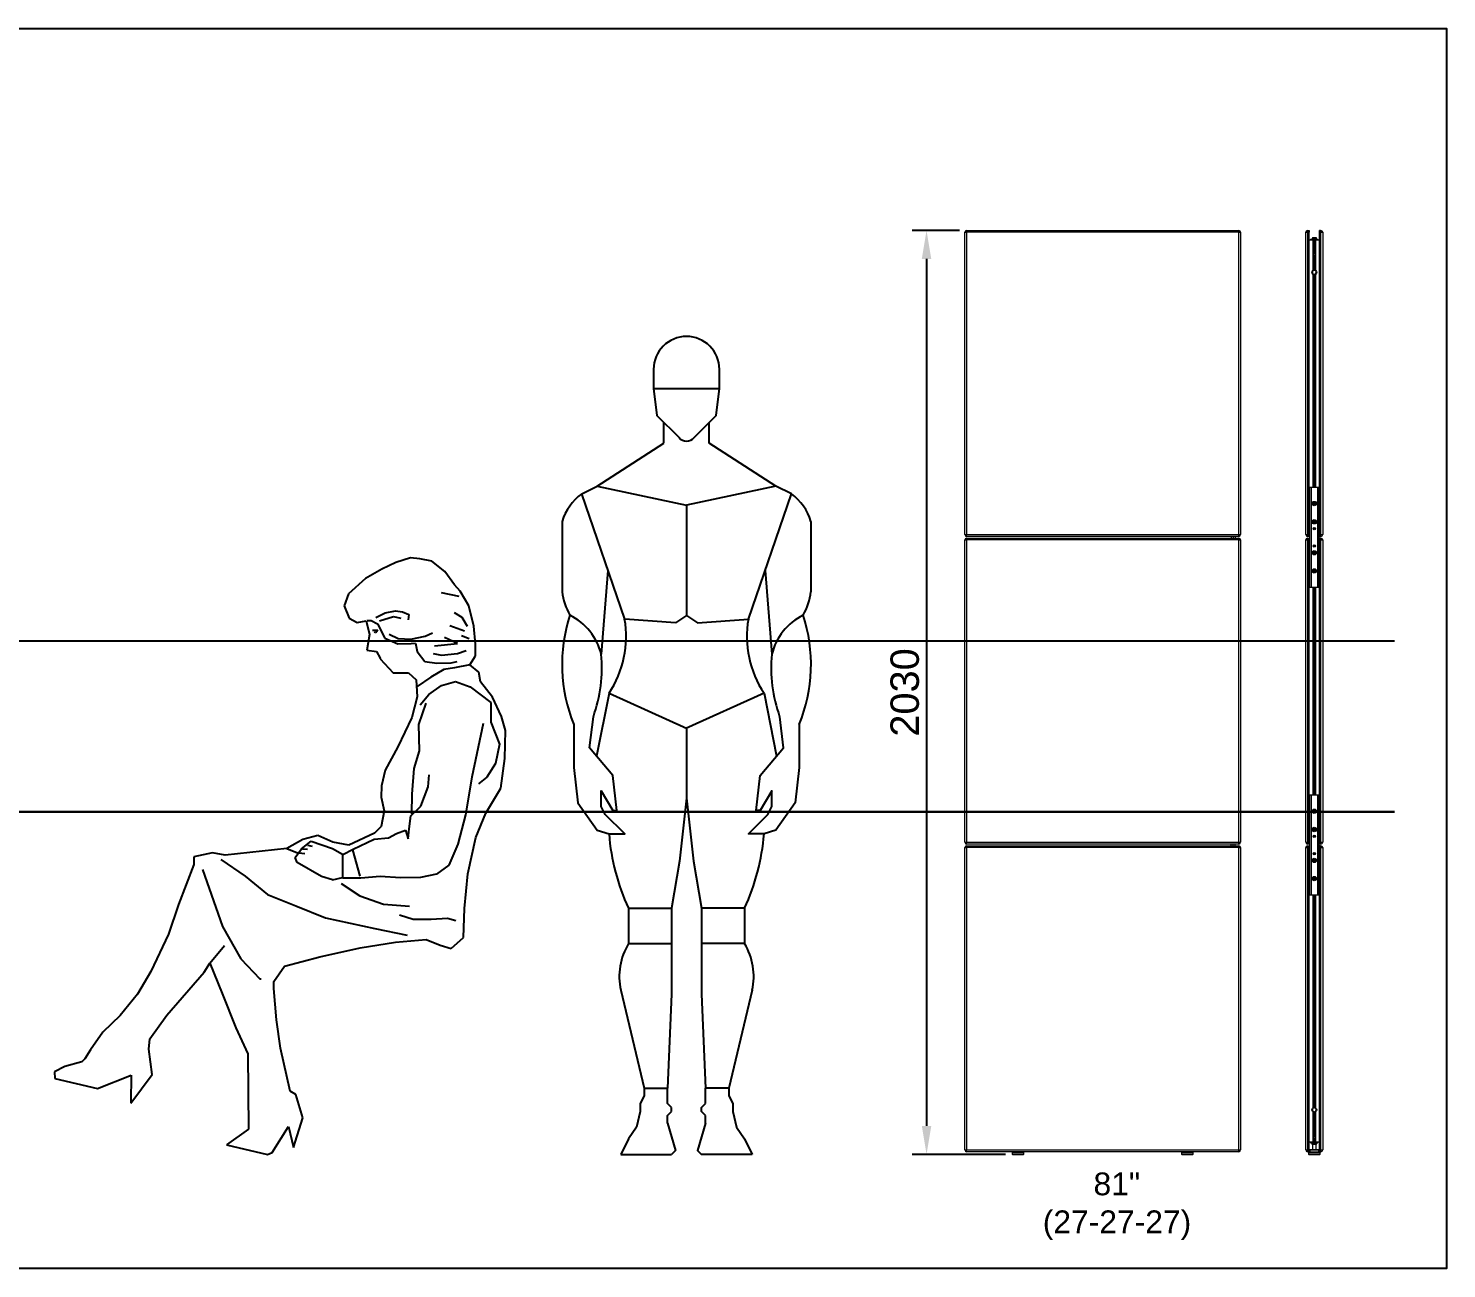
# Model space of a CAD drawing. Header units: inches. Extents: x 9936 to 27102, y -2774 to 11910.
# Drawn here: x 23986 to 27102, y 1620 to 4345 of the extents above; entities that cross this region are included whole.
import ezdxf

# ---------------------------------------------------------------- set-up
doc = ezdxf.new("R2010")
doc.units = ezdxf.units.IN
doc.header["$MEASUREMENT"] = 0
doc.linetypes.add('ACAD_ISO03W100', pattern=[30, 12, -18])
for name, color, linetype in [('COTA', 7, 'Continuous'), ('CUBIERTA', 152, 'Continuous'), ('planta', 8, 'Continuous'), ('RECTO', 20, 'Continuous')]:
    doc.layers.add(name, color=color, linetype=linetype)
doc.styles.get("Standard").update_dxf_attribs({"font": 'arial.ttf'})
doc.dimstyles.new('ISO-25', dxfattribs={"dimtxt": 2.5, "dimasz": 2.5, "dimexe": 1.25, "dimexo": 0.625, "dimtad": 1, "dimtxsty": 'Standard', "dimcen": 2.5, "dimadec": 0, "dimazin": 0, "dimtfac": 1, "dimtmove": 0, "dimatfit": 3, "dimfxl": 1, "dimarcsym": 0})

# ---------------------------------------------------------------- blocks, each defined once
blk = doc.blocks.new('*D13')
at = {"layer": 'COTA', "color": 0, "lineweight": -2, "transparency": 16777216}
for p, q in [((26031.9, 3900.9), (25928.1, 3900.9)), ((25959.4, 3838.4), (25959.4, 1933.4)), ((26132.9, 1870.9), (25928.1, 1870.9))]:
    blk.add_line(p, q, dxfattribs=at)
at = {"layer": 'COTA', "color": 0, "transparency": 16777216}
for points in [[(25949, 3838.4), (25969.8, 3838.4), (25959.4, 3900.9)], [(25949, 1933.4), (25969.8, 1933.4), (25959.4, 1870.9)]]:
    blk.add_solid(points, dxfattribs=at)
at = {"layer": 'Defpoints', "color": 0, "transparency": 16777216}
for p in [(26047.5, 3900.9), (25959.4, 1870.9), (26148.5, 1870.9)]:
    blk.add_point(p, dxfattribs=at)
at = {"layer": 'COTA', "color": 0, "transparency": 16777216, "insert": (25911.8, 2885.9), "char_height": 62.5, "attachment_point": 5, "rotation": 90}
blk.add_mtext('2030', dxfattribs=at)
blk = doc.blocks.new('A$C4D5502E0')
for p, q in [((758.9, 1699.9), (906.3, 1699.9)), ((782, 1578.5), (782, 1624.7)), ((883.1, 1578.5), (883.1, 1624.7)), ((634.6, 1483.1), (782, 1578.5)), ((1030.6, 1483.1), (883.1, 1578.5)), ((599.9, 1465.7), (634.6, 1483.1)), ((634.6, 1483.1), (832.6, 1441.2)), ((1030.6, 1483.1), (832.6, 1441.2)), ((1065.3, 1465.7), (1030.6, 1483.1)), ((695.3, 1188.2), (599.9, 1465.7)), ((969.9, 1188.2), (1065.3, 1465.7)), ((832.6, 1441.2), (832.6, 1196.1)), ((832.6, 1441.2), (832.6, 1196.1)), ((556.5, 1405), (556.5, 1248.9)), ((1108.6, 1405), (1108.6, 1248.9)), ((658.2, 1296.1), (643.2, 1110.1)), ((1007, 1296.1), (1021.9, 1110.1)), ((832.6, 1196.1), (808, 1179.5)), ((832.6, 1196.1), (857.1, 1179.5)), ((808, 1179.5), (695.3, 1188.2)), ((857.1, 1179.5), (969.9, 1188.2)), ((660.6, 1023.4), (632.7, 883.9)), ((660.6, 1023.4), (834, 945.4)), ((1004.6, 1023.4), (831.1, 945.4)), ((1004.6, 1023.4), (1032.5, 883.9)), ((832.6, 946), (832.6, 790.7)), ((832.6, 946), (832.6, 790.7)), ((832.6, 790.7), (816.7, 650.5)), ((832.6, 790.7), (848.4, 650.5)), ((816.7, 650.5), (799.4, 546.4)), ((848.4, 650.5), (865.8, 546.4)), ((703.9, 546.4), (703.9, 468.3)), ((703.9, 546.4), (799.4, 546.4)), ((799.4, 546.4), (799.4, 441.1)), ((961.2, 546.4), (865.8, 546.4)), ((865.8, 546.4), (865.8, 441.1)), ((961.2, 546.4), (961.2, 468.3)), ((703.9, 468.3), (799.4, 468.3)), ((961.2, 468.3), (865.8, 468.3)), ((686.6, 364.3), (738.6, 147.4)), ((978.5, 364.3), (926.5, 147.4)), ((738.6, 147.4), (790.7, 147.4)), ((790.7, 112.7), (790.7, 147.4)), ((874.5, 112.7), (874.5, 147.4)), ((926.5, 147.4), (874.5, 147.4)), ((799.4, 104.1), (790.7, 112.7)), ((790.7, 86.7), (799.4, 95.4)), ((799.4, 95.4), (799.4, 104.1)), ((865.8, 104.1), (874.5, 112.7)), ((865.8, 95.4), (865.8, 104.1)), ((874.5, 86.7), (865.8, 95.4)), ((790.7, 69.4), (790.7, 86.7)), ((874.5, 69.4), (874.5, 86.7)), ((703.9, 34.7), (686.6, 0)), ((961.2, 34.7), (978.5, 0)), ((686.6, 0), (799.4, 0)), ((978.5, 0), (865.8, 0))]:
    blk.add_line(p, q)
at = {"color": 7}
blk.add_line((832.6, 946), (832.6, 790.7), dxfattribs=at)
blk.add_lwpolyline([(849.2, 1590.8), (898.3, 1639.9), (905.5, 1699.9), (905.5, 1742.3, 1), (759.6, 1742.3), (759.6, 1699.9), (766.8, 1639.9), (816, 1590.8, 0.470233)], format="xyb", close=True)
for points in [[(582.5, 954), (582.5, 858.6), (591.2, 780.6), (634.6, 719.9), (660.6, 711.2), (695.3, 711.2), (651.9, 754.6), (643.2, 771.9), (643.2, 806.6), (669.3, 763.2), (677.9, 763.2), (669.3, 841.3), (617.2, 902), (625.9, 971.4)], [(1082.6, 954), (1082.6, 858.6), (1073.9, 780.6), (1030.6, 719.9), (1004.6, 711.2), (969.9, 711.2), (1013.2, 754.6), (1021.9, 771.9), (1021.9, 806.6), (995.9, 763.2), (987.2, 763.2), (995.9, 841.3), (1047.9, 902), (1039.3, 971.4)], [(799.4, 468.3), (799.4, 355.6), (790.7, 147.4)], [(865.8, 468.3), (865.8, 355.6), (874.5, 147.4)], [(738.6, 147.4), (738.6, 130.1), (730, 112.7), (730, 95.4), (721.3, 60.7), (703.9, 34.7)], [(926.5, 147.4), (926.5, 130.1), (935.2, 112.7), (935.2, 95.4), (943.8, 60.7), (961.2, 34.7)], [(790.7, 69.4), (808, 8.7), (799.4, 0)], [(874.5, 69.4), (857.1, 8.7), (865.8, 0)]]:
    blk.add_lwpolyline(points)
for centre, radius, start, end in [((669.3, 1370.3), 118, 126.0274, 162.8973), ((995.9, 1370.3), 118, 17.1027, 53.9726), ((682.3, 1261.9), 126.4, 185.9061, 210.9638), ((982.9, 1261.9), 126.4, 329.0362, 354.0939), ((907.8, 1087.2), 351.5, 161.8205, 202.2703), ((514.6, 1078.3), 132.5, 13.8847, 63.4349), ((1150.6, 1078.3), 132.5, 116.5651, 166.1153), ((757.4, 1087.2), 351.5, 337.7297, 18.1795), ((471.9, 1149.2), 226.7, 326.3099, 9.9128), ((1193.2, 1149.2), 226.7, 170.0872, 213.6901), ((322.3, 1079.8), 322.3, 340.3462, 5.4038), ((1342.8, 1079.8), 322.3, 174.5962, 199.6538), ((1135.4, 748), 476.3, 184.4387, 205.0484), ((529.7, 748), 476.3, 334.9516, 355.5613), ((825.4, 394.6), 142, 148.7363, 192.3391), ((839.8, 394.6), 142, 347.6609, 31.2637)]:
    blk.add_arc(centre, radius, start, end)
blk = doc.blocks.new('02FFMA09')
at = {"color": 0, "linetype": 'ByBlock'}
for p, q in [((-4.36, 28.51), (-5.46, 28.01)), ((-3.23, 28.87), (-4.36, 28.51)), ((-2.53, 28.8), (-3.23, 28.87)), ((-1.59, 28.62), (-2.53, 28.8)), ((-0.6, 27.82), (-1.59, 28.62)), ((-5.46, 28.01), (-6.71, 27.3)), ((0.14, 26.8), (-0.6, 27.82)), ((-6.71, 27.3), (-8.01, 26.1)), ((0.58, 26.31), (0.14, 26.8)), ((1.26, 25.18), (0.58, 26.31)), ((-8.01, 26.1), (-8.35, 25.17)), ((-8.35, 25.17), (-7.96, 24.24)), ((0.51, 25.89), (-0.85, 26.18)), ((1.65, 23.61), (1.26, 25.18)), ((-7.96, 24.24), (-7.35, 23.89)), ((-5.92, 24.29), (-5.19, 24.63)), ((-5.62, 24.03), (-4.54, 24.37)), ((-5.19, 24.63), (-4.41, 24.8)), ((-4.54, 24.37), (-3.99, 24.24)), ((-4.41, 24.8), (-3.86, 24.72)), ((-3.86, 24.72), (-3.38, 24.5)), ((-3.38, 24.5), (-3.43, 24.11)), ((0.74, 24.29), (0.15, 24.65)), ((1.16, 23.58), (0.74, 24.29)), ((-7.35, 23.89), (-6.66, 24.02)), ((-6.66, 24.02), (-6.4, 22.96)), ((-6.62, 24.04), (-6.27, 24.05)), ((-6.27, 24.05), (-5.78, 23.79)), ((-6.17, 23.3), (-5.75, 23.3)), ((-5.92, 23.09), (-6.01, 23.17)), ((-5.75, 23.3), (-5.92, 23.09)), ((-5.78, 23.79), (-5.21, 22.69)), ((-4.89, 23), (-4.2, 22.66)), ((-2.1, 22.83), (-1.54, 23.09)), ((0.92, 23.23), (-0.2, 23.64)), ((1.77, 22.22), (1.65, 23.61)), ((-6.4, 22.96), (-6.62, 21.77)), ((-5.21, 22.69), (-4.22, 22.26)), ((-4.22, 22.26), (-3.2, 22.27)), ((-4.2, 22.66), (-3.21, 22.61)), ((-3.21, 22.61), (-2.1, 22.83)), ((-3.2, 22.27), (-2.85, 22.3)), ((-2.85, 22.3), (-2.73, 21.66)), ((-1.38, 22.1), (0.39, 22.28)), ((0.39, 22.28), (-0.62, 22.75)), ((1.28, 22.64), (0.68, 22.87)), ((1.78, 21.32), (1.77, 22.22)), ((-6.62, 21.77), (-5.86, 21.66)), ((-5.86, 21.66), (-5.58, 21.14)), ((-5.58, 21.14), (-5.58, 21.09)), ((-5.58, 21.09), (-4.58, 20.01)), ((-2.73, 21.66), (-2.14, 20.88)), ((-2.14, 20.88), (-1.21, 20.77)), ((-1.5, 21.51), (-0.85, 21.39)), ((-1.21, 20.77), (-0.11, 20.78)), ((-0.85, 21.39), (0.39, 21.51)), ((-0.11, 20.78), (0.36, 20.9)), ((0.39, 21.51), (1.04, 21.75)), ((1.32, 20.64), (1.78, 21.32)), ((-4.58, 20.01), (-3.39, 20.02)), ((-3.39, 20.02), (-2.8, 19.48)), ((-0.67, 20.27), (-1.68, 19.68)), ((0.15, 20.39), (-0.67, 20.27)), ((1.32, 20.64), (0.15, 20.39)), ((2.02, 20.07), (1.32, 20.64)), ((2.15, 19.31), (2.02, 20.07)), ((-2.8, 19.48), (-2.73, 18.17)), ((-1.68, 19.68), (-2.74, 18.97)), ((-1.83, 18.35), (-0.85, 19.05)), ((-0.85, 19.05), (0.22, 19.35)), ((0.22, 19.35), (1.36, 18.93)), ((1.36, 18.93), (2.94, 17.72)), ((3.09, 18.15), (2.15, 19.31)), ((-2.73, 18.17), (-3.13, 16.56)), ((-2.6, 16.04), (-2.03, 17.68)), ((-2.5, 17.56), (-1.83, 18.35)), ((2.94, 17.72), (2.96, 16.2)), ((3.77, 16.65), (3.09, 18.15)), ((-3.13, 16.56), (-4.22, 14.31)), ((4.07, 15.57), (3.77, 16.65)), ((-2.56, 14.01), (-2.6, 16.04)), ((2.37, 16.11), (1.48, 11.97)), ((2.96, 16.2), (3.61, 14.52)), ((4.03, 13.42), (4.07, 15.57)), ((-4.22, 14.31), (-5.19, 12.5)), ((3.61, 14.52), (3.3, 13.03)), ((-2.95, 12.64), (-2.56, 14.01)), ((3.72, 11.12), (4.03, 13.42)), ((-5.19, 12.5), (-5.47, 11.31)), ((-3.11, 10.65), (-2.95, 12.64)), ((-1.87, 11.22), (-1.79, 12.15)), ((3.3, 13.03), (2.64, 11.98)), ((-5.47, 11.31), (-5.5, 10.43)), ((-2.44, 9.73), (-1.87, 11.22)), ((1.48, 11.97), (1, 9.06)), ((2.64, 11.98), (2, 11.45)), ((2.57, 9.19), (3.72, 11.12)), ((-5.5, 10.43), (-5.26, 9.39)), ((-3.13, 9.14), (-3.11, 10.65)), ((-5.26, 9.39), (-5.51, 8.16)), ((-3.35, 8), (-3.22, 9)), ((-3.22, 9), (-2.44, 9.73)), ((1, 9.06), (0.41, 6.81)), ((1.8, 7.32), (2.57, 9.19)), ((-6.03, 7.66), (-8, 6.72)), ((-5.51, 8.16), (-6.03, 7.66)), ((-4.31, 7.62), (-3.64, 7.89)), ((-3.64, 7.89), (-3.41, 7.22)), ((-3.41, 7.22), (-3.35, 8)), ((-11.53, 7.18), (-12.77, 6.48)), ((-11.64, 6.46), (-10.91, 7.04)), ((-10.39, 7.48), (-11.53, 7.18)), ((-11.19, 6.73), (-10.82, 6.65)), ((-10.91, 7.04), (-9.25, 6.47)), ((-9.22, 6.97), (-10.39, 7.48)), ((-8, 6.72), (-9.22, 6.97)), ((-7.65, 6.43), (-6.05, 7.2)), ((-6.05, 7.2), (-4.95, 7.29)), ((-4.95, 7.29), (-4.31, 7.62)), ((0.41, 6.81), (-0.28, 5.18)), ((1.19, 4.52), (1.8, 7.32)), ((-18.5, 6.14), (-19.95, 5.84)), ((-19.95, 5.84), (-19.95, 5.25)), ((-17.54, 5.97), (-18.5, 6.14)), ((-17.86, 5.62), (-15.98, 4.33)), ((-12.77, 6.48), (-17.54, 5.97)), ((-12.77, 6.48), (-11.96, 6.15)), ((-12.13, 5.78), (-11.64, 6.46)), ((-11.98, 5.4), (-12.13, 5.78)), ((-11.85, 6.15), (-11.38, 6.09)), ((-11.56, 6.44), (-11.19, 6.41)), ((-9.25, 6.47), (-8.48, 6.03)), ((-8.46, 6.01), (-7.65, 6.43)), ((-8.45, 5.35), (-8.46, 6.01)), ((-7.72, 6.36), (-7.14, 4.35)), ((-19.95, 5.25), (-21.12, 2.16)), ((-19.28, 4.85), (-17.73, 0.47)), ((-10.11, 4.31), (-11.98, 5.4)), ((-8.45, 4.18), (-8.45, 5.35)), ((-1.23, 4.5), (-2.48, 4.23)), ((-0.28, 5.18), (-1.23, 4.5)), ((0.92, 1.84), (1.19, 4.52)), ((-15.98, 4.33), (-14.26, 2.94)), ((-9.26, 4.06), (-10.11, 4.31)), ((-9.26, 4.06), (-8.48, 4.25)), ((-8.59, 3.77), (-7.15, 2.82)), ((-7.08, 4.19), (-8.45, 4.18)), ((-5.59, 4.32), (-7.08, 4.19)), ((-4.02, 4.22), (-5.59, 4.32)), ((-2.48, 4.23), (-4.02, 4.22)), ((-14.26, 2.94), (-12.07, 2.06)), ((-7.15, 2.82), (-5.32, 2.17)), ((-21.12, 2.16), (-21.89, -0.14)), ((-12.07, 2.06), (-9.79, 1.14)), ((-9.79, 1.14), (-6, 0.3)), ((-5.32, 2.17), (-3.31, 2.04)), ((-4.09, 1.36), (-3.04, 1.02)), ((-1.64, 1.03), (-0.39, 1.1)), ((-0.39, 1.1), (0.25, 0.93)), ((0.85, -0.4), (0.92, 1.84)), ((-17.73, 0.47), (-16.31, -2.02)), ((-6, 0.3), (-3.49, -0.2)), ((-3.04, 1.02), (-1.64, 1.03)), ((-21.89, -0.14), (-23.26, -3.01)), ((-18.7, -2.36), (-17.58, -1.01)), ((-7.12, -1.19), (-4.39, -0.76)), ((-4.39, -0.76), (-2.03, -0.54)), ((-2.03, -0.54), (-0.95, -0.97)), ((-0.95, -0.97), (-0.11, -1.23)), ((-0.11, -1.23), (0.85, -0.4)), ((-16.31, -2.02), (-14.85, -3.58)), ((-12.96, -2.61), (-10.23, -1.89)), ((-10.23, -1.89), (-7.12, -1.19)), ((-23.26, -3.01), (-24.3, -4.76)), ((-22.04, -6.37), (-19.16, -3.06)), ((-19.16, -3.06), (-18.7, -2.36)), ((-18.7, -2.36), (-17.75, -4.71)), ((-13.77, -3.78), (-12.96, -2.61)), ((-14.85, -3.58), (-14.76, -3.58)), ((-13.79, -4.33), (-13.77, -3.78)), ((-13.57, -6.74), (-13.79, -4.33)), ((-24.3, -4.76), (-25.62, -6.4)), ((-17.75, -4.71), (-16.71, -7.35)), ((-25.62, -6.4), (-26.95, -7.69)), ((-23.34, -8.19), (-22.04, -6.37)), ((-16.71, -7.35), (-15.79, -9.35)), ((-13.26, -8.92), (-13.57, -6.74)), ((-26.95, -7.69), (-27.9, -9.04)), ((-23.42, -9), (-23.34, -8.19)), ((-28.36, -9.74), (-28.59, -9.98)), ((-27.9, -9.04), (-28.36, -9.74)), ((-23.17, -10.95), (-23.42, -9)), ((-15.79, -9.35), (-15.74, -15.17)), ((-12.51, -12.24), (-13.26, -8.92)), ((-29.9, -10.34), (-30.68, -10.75)), ((-30.68, -10.75), (-30.65, -11.27)), ((-28.59, -9.98), (-29.9, -10.34)), ((-30.65, -11.27), (-27.38, -12.03)), ((-27.38, -12.03), (-24.77, -10.99)), ((-24.81, -13.15), (-23.17, -10.95)), ((-24.77, -10.99), (-24.81, -13.12)), ((-24.81, -13.12), (-24.81, -13.15)), ((-12.07, -12.49), (-12.51, -12.24)), ((-11.53, -14.3), (-12.07, -12.49)), ((-15.74, -15.17), (-17.42, -16.38)), ((-13.9, -16.96), (-12.66, -14.97)), ((-12.66, -14.97), (-12.27, -16.57)), ((-12.27, -16.57), (-11.53, -14.3)), ((-17.42, -16.38), (-14.27, -17.11)), ((-14.27, -17.11), (-13.9, -16.96))]:
    blk.add_line(p, q, dxfattribs=at)

msp = doc.modelspace()

# ---------------------------------------------------------------- linework, layer by layer
msp.add_lwpolyline([(9936, 4344.958), (27102.135, 4344.958), (27102.135, 1620), (9936, 1620)], close=True)
at = {"layer": 'CUBIERTA', "linetype": 'ACAD_ISO03W100', "const_width": 5}
for points in [[(26987.703, 2998.915), (10284.178, 2998.915)], [(26987.703, 2623.915), (10284.178, 2623.915)]]:
    msp.add_lwpolyline(points, dxfattribs=at)
at = {"layer": 'RECTO', "linetype": 'Continuous', "lineweight": 0}
for p, q in [((26043.485, 3896.915), (26047.485, 3896.915)), ((26043.485, 3232.915), (26043.485, 3896.915)), ((26047.485, 3896.915), (26047.485, 3900.915)), ((26047.485, 3900.915), (26645.485, 3900.915)), ((26645.485, 3896.915), (26047.485, 3896.915)), ((26047.485, 3896.915), (26047.485, 3232.915)), ((26645.485, 3896.915), (26645.485, 3900.915)), ((26645.485, 3232.915), (26645.485, 3896.915)), ((26645.485, 3896.915), (26649.485, 3896.915)), ((26649.485, 3896.915), (26649.485, 3232.915)), ((26792.682, 3232.915), (26792.682, 3896.915)), ((26792.682, 3896.915), (26796.682, 3896.915)), ((26796.682, 3900.915), (26796.682, 3896.915)), ((26796.682, 3900.915), (26798.682, 3900.915)), ((26796.682, 3896.915), (26796.682, 3232.915)), ((26798.682, 3896.915), (26796.682, 3896.915)), ((26798.682, 3900.915), (26799.782, 3900.915)), ((26798.682, 3900.915), (26798.682, 3899.743)), ((26798.682, 3900.915), (26798.682, 3896.915)), ((26799.782, 3899.743), (26798.682, 3899.743)), ((26798.682, 3899.743), (26798.682, 3896.915)), ((26798.682, 3896.915), (26799.782, 3896.915)), ((26798.682, 3232.915), (26798.682, 3896.915)), ((26799.782, 3900.915), (26799.782, 3899.743)), ((26799.782, 3899.743), (26799.782, 3896.915)), ((26799.782, 3232.915), (26799.782, 3896.915)), ((26822.982, 3899.743), (26822.982, 3900.915)), ((26824.082, 3900.915), (26822.982, 3900.915)), ((26824.082, 3899.743), (26822.982, 3899.743)), ((26822.982, 3896.915), (26822.982, 3899.743)), ((26824.082, 3896.915), (26822.982, 3896.915)), ((26822.982, 3232.915), (26822.982, 3896.915)), ((26824.082, 3900.915), (26824.082, 3899.743)), ((26824.082, 3896.915), (26824.082, 3900.915)), ((26824.082, 3900.915), (26826.082, 3900.915)), ((26824.082, 3899.743), (26824.082, 3896.915)), ((26824.082, 3232.915), (26824.082, 3896.915)), ((26826.082, 3896.915), (26824.082, 3896.915)), ((26826.082, 3896.915), (26826.082, 3900.915)), ((26826.082, 3232.915), (26826.082, 3896.915)), ((26826.082, 3896.915), (26830.082, 3896.915)), ((26830.082, 3896.915), (26830.082, 3232.915)), ((26799.782, 3880.115), (26808.289, 3880.115)), ((26803.382, 3881.115), (26803.382, 3880.115)), ((26808.31, 3881.115), (26803.382, 3881.115)), ((26803.882, 3881.615), (26806.132, 3881.615)), ((26806.132, 3882.215), (26806.132, 3881.215)), ((26813.386, 3882.215), (26806.132, 3882.215)), ((26808.289, 3881.215), (26806.132, 3881.215)), ((26807.15, 3885.215), (26807.15, 3882.215)), ((26807.15, 3885.215), (26810.78, 3885.215)), ((26808.289, 3881.215), (26809.579, 3881.215)), ((26808.289, 3881.215), (26808.289, 3813.157)), ((26809.579, 3871.029), (26809.579, 3881.215)), ((26813.184, 3881.215), (26809.579, 3881.215)), ((26809.579, 3851.029), (26809.579, 3866.801)), ((26810.533, 3880.115), (26812.23, 3880.115)), ((26810.533, 3871.56), (26810.533, 3880.115)), ((26810.533, 3851.56), (26810.533, 3866.269)), ((26810.78, 3885.215), (26810.78, 3882.215)), ((26810.78, 3885.215), (26815.011, 3885.215)), ((26812.23, 3871.56), (26812.23, 3880.115)), ((26812.23, 3851.56), (26812.23, 3866.269)), ((26813.184, 3881.215), (26814.474, 3881.215)), ((26813.184, 3881.215), (26813.184, 3871.029)), ((26813.184, 3866.801), (26813.184, 3851.029)), ((26816.632, 3882.215), (26813.386, 3882.215)), ((26818.079, 3881.115), (26814.453, 3881.115)), ((26814.474, 3813.157), (26814.474, 3881.215)), ((26816.632, 3881.215), (26814.474, 3881.215)), ((26814.474, 3880.115), (26822.982, 3880.115)), ((26815.011, 3885.215), (26815.011, 3882.215)), ((26815.011, 3885.215), (26815.613, 3885.215)), ((26815.613, 3885.215), (26815.613, 3882.215)), ((26816.632, 3881.215), (26816.632, 3882.215)), ((26816.632, 3881.615), (26817.66, 3881.615)), ((26817.66, 3881.615), (26818.882, 3881.615)), ((26819.382, 3881.115), (26818.079, 3881.115)), ((26819.382, 3880.115), (26819.382, 3881.115)), ((26809.579, 3831.029), (26809.579, 3846.801)), ((26810.533, 3831.56), (26810.533, 3846.269)), ((26812.23, 3831.56), (26812.23, 3846.269)), ((26813.184, 3846.801), (26813.184, 3831.029)), ((26807.752, 3811.705), (26807.15, 3807.167)), ((26807.15, 3807.167), (26810.78, 3804.376)), ((26811.983, 3813.454), (26807.752, 3811.705)), ((26808.289, 3804.672), (26808.289, 3800.915)), ((26809.579, 3813.846), (26809.579, 3826.801)), ((26809.579, 3800.915), (26809.579, 3803.984)), ((26810.533, 3814.096), (26810.533, 3826.269)), ((26810.533, 3336.915), (26810.533, 3803.734)), ((26810.78, 3804.376), (26815.011, 3806.124)), ((26815.613, 3810.663), (26811.983, 3813.454)), ((26812.23, 3814.096), (26812.23, 3826.269)), ((26812.23, 3336.915), (26812.23, 3803.734)), ((26813.184, 3826.801), (26813.184, 3813.846)), ((26813.184, 3803.984), (26813.184, 3800.915)), ((26814.474, 3800.915), (26814.474, 3804.672)), ((26815.011, 3806.124), (26815.613, 3810.663)), ((26808.232, 3800.915), (26808.232, 3336.915)), ((26809.042, 3800.915), (26808.232, 3800.915)), ((26810.132, 3800.915), (26809.042, 3800.915)), ((26809.042, 3336.915), (26809.042, 3800.915)), ((26810.132, 3336.915), (26810.132, 3800.915)), ((26812.632, 3800.915), (26812.632, 3336.915)), ((26813.721, 3800.915), (26812.632, 3800.915)), ((26814.532, 3800.915), (26813.721, 3800.915)), ((26813.721, 3336.915), (26813.721, 3800.915)), ((26814.532, 3336.915), (26814.532, 3800.915)), ((26800.882, 3336.915), (26800.882, 3116.915)), ((26800.882, 3336.915), (26804.428, 3336.915)), ((26804.428, 3336.915), (26804.428, 3116.915)), ((26804.428, 3336.915), (26818.335, 3336.915)), ((26818.335, 3336.915), (26818.335, 3116.915)), ((26818.335, 3336.915), (26821.881, 3336.915)), ((26821.881, 3116.915), (26821.881, 3336.915)), ((26810.782, 3301.515), (26809.382, 3301.515)), ((26809.382, 3301.515), (26809.382, 3300.315)), ((26810.782, 3300.315), (26809.382, 3300.315)), ((26811.982, 3302.915), (26810.782, 3302.915)), ((26810.782, 3302.915), (26810.782, 3301.515)), ((26810.782, 3300.315), (26810.782, 3298.915)), ((26811.982, 3298.915), (26810.782, 3298.915)), ((26811.982, 3302.915), (26811.982, 3301.515)), ((26813.382, 3301.515), (26811.982, 3301.515)), ((26813.382, 3300.315), (26811.982, 3300.315)), ((26811.982, 3300.315), (26811.982, 3298.915)), ((26813.382, 3301.515), (26813.382, 3300.315)), ((26800.882, 3249.715), (26799.782, 3249.715)), ((26809.403, 3244.615), (26809.185, 3244.615)), ((26810.782, 3261.515), (26809.382, 3261.515)), ((26809.382, 3261.515), (26809.382, 3260.315)), ((26810.782, 3260.315), (26809.382, 3260.315)), ((26809.403, 3244.615), (26809.403, 3247.528)), ((26813.578, 3244.615), (26809.403, 3244.615)), ((26809.498, 3247.615), (26813.253, 3247.615)), ((26811.982, 3262.915), (26810.782, 3262.915)), ((26810.782, 3262.915), (26810.782, 3261.515)), ((26810.782, 3260.315), (26810.782, 3258.915)), ((26811.982, 3258.915), (26810.782, 3258.915)), ((26811.982, 3262.915), (26811.982, 3261.515)), ((26813.382, 3261.515), (26811.982, 3261.515)), ((26811.982, 3260.315), (26811.982, 3258.915)), ((26813.382, 3260.315), (26811.982, 3260.315)), ((26813.382, 3261.515), (26813.382, 3260.315)), ((26822.982, 3249.715), (26821.881, 3249.715)), ((26043.485, 3232.915), (26047.485, 3232.915)), ((26043.485, 3220.915), (26047.485, 3220.915)), ((26043.485, 2556.915), (26043.485, 3220.915)), ((26047.485, 3232.915), (26645.485, 3232.915)), ((26047.485, 3228.915), (26047.485, 3232.915)), ((26645.485, 3228.915), (26047.485, 3228.915)), ((26047.485, 3220.915), (26047.485, 3224.915)), ((26047.485, 3224.915), (26645.485, 3224.915)), ((26645.485, 3220.915), (26047.485, 3220.915)), ((26047.485, 3220.915), (26047.485, 2556.915)), ((26628.685, 3228.915), (26628.685, 3224.915)), ((26633.318, 3228.915), (26633.318, 3224.915)), ((26637.481, 3228.915), (26637.481, 3224.915)), ((26645.485, 3232.915), (26649.485, 3232.915)), ((26645.485, 3228.915), (26645.485, 3232.915)), ((26645.485, 3220.915), (26645.485, 3224.915)), ((26645.485, 3220.915), (26649.485, 3220.915)), ((26645.485, 2556.915), (26645.485, 3220.915)), ((26649.485, 3220.915), (26649.485, 2556.915)), ((26792.682, 3232.915), (26796.682, 3232.915)), ((26792.682, 3220.915), (26796.682, 3220.915)), ((26792.682, 2556.915), (26792.682, 3220.915)), ((26796.682, 3232.915), (26796.682, 3228.915)), ((26796.682, 3232.915), (26798.682, 3232.915)), ((26798.682, 3228.915), (26796.682, 3228.915)), ((26796.682, 3224.915), (26796.682, 3220.915)), ((26796.682, 3224.915), (26798.682, 3224.915)), ((26796.682, 3220.915), (26796.682, 2556.915)), ((26798.682, 3220.915), (26796.682, 3220.915)), ((26798.682, 3232.915), (26798.682, 3230.086)), ((26799.782, 3232.915), (26798.682, 3232.915)), ((26798.682, 3232.915), (26798.682, 3228.915)), ((26798.682, 3230.086), (26799.782, 3230.086)), ((26798.682, 3230.086), (26798.682, 3228.915)), ((26799.782, 3228.915), (26798.682, 3228.915)), ((26798.682, 3224.915), (26799.782, 3224.915)), ((26798.682, 3224.915), (26798.682, 3223.743)), ((26798.682, 3224.915), (26798.682, 3220.915)), ((26799.782, 3223.743), (26798.682, 3223.743)), ((26798.682, 3223.743), (26798.682, 3220.915)), ((26798.682, 3220.915), (26799.782, 3220.915)), ((26798.682, 2556.915), (26798.682, 3220.915)), ((26799.782, 3232.915), (26799.782, 3230.086)), ((26799.782, 3230.086), (26799.782, 3228.915)), ((26799.782, 3224.915), (26799.782, 3223.743)), ((26799.782, 3223.743), (26799.782, 3220.915)), ((26799.782, 2556.915), (26799.782, 3220.915)), ((26824.082, 3232.915), (26822.982, 3232.915)), ((26822.982, 3230.086), (26822.982, 3232.915)), ((26822.982, 3230.086), (26824.082, 3230.086)), ((26822.982, 3228.915), (26822.982, 3230.086)), ((26824.082, 3228.915), (26822.982, 3228.915)), ((26824.082, 3224.915), (26822.982, 3224.915)), ((26822.982, 3223.743), (26822.982, 3224.915)), ((26824.082, 3223.743), (26822.982, 3223.743)), ((26822.982, 3220.915), (26822.982, 3223.743)), ((26824.082, 3220.915), (26822.982, 3220.915)), ((26822.982, 2556.915), (26822.982, 3220.915)), ((26824.082, 3232.915), (26824.082, 3230.086)), ((26824.082, 3232.915), (26826.082, 3232.915)), ((26824.082, 3228.915), (26824.082, 3232.915)), ((26824.082, 3230.086), (26824.082, 3228.915)), ((26826.082, 3228.915), (26824.082, 3228.915)), ((26824.082, 3224.915), (26824.082, 3223.743)), ((26824.082, 3224.915), (26826.082, 3224.915)), ((26824.082, 3220.915), (26824.082, 3224.915)), ((26824.082, 3223.743), (26824.082, 3220.915)), ((26824.082, 2556.915), (26824.082, 3220.915)), ((26826.082, 3220.915), (26824.082, 3220.915)), ((26826.082, 3232.915), (26830.082, 3232.915)), ((26826.082, 3228.915), (26826.082, 3232.915)), ((26826.082, 3220.915), (26826.082, 3224.915)), ((26826.082, 3220.915), (26830.082, 3220.915)), ((26826.082, 2556.915), (26826.082, 3220.915)), ((26830.082, 3220.915), (26830.082, 2556.915)), ((26799.782, 3204.115), (26800.882, 3204.115)), ((26809.185, 3209.215), (26810.78, 3209.215)), ((26809.382, 3193.515), (26809.382, 3192.315)), ((26810.782, 3193.515), (26809.382, 3193.515)), ((26810.782, 3192.315), (26809.382, 3192.315)), ((26813.239, 3206.215), (26809.525, 3206.215)), ((26810.78, 3209.215), (26810.78, 3206.215)), ((26810.78, 3209.215), (26813.578, 3209.215)), ((26810.782, 3194.915), (26810.782, 3193.515)), ((26811.982, 3194.915), (26810.782, 3194.915)), ((26810.782, 3192.315), (26810.782, 3190.915)), ((26811.982, 3190.915), (26810.782, 3190.915)), ((26811.982, 3194.915), (26811.982, 3193.515)), ((26813.382, 3193.515), (26811.982, 3193.515)), ((26813.382, 3192.315), (26811.982, 3192.315)), ((26811.982, 3192.315), (26811.982, 3190.915)), ((26813.382, 3193.515), (26813.382, 3192.315)), ((26821.881, 3204.115), (26822.982, 3204.115)), ((26810.782, 3153.515), (26809.382, 3153.515)), ((26809.382, 3153.515), (26809.382, 3152.315)), ((26810.782, 3152.315), (26809.382, 3152.315)), ((26811.982, 3154.915), (26810.782, 3154.915)), ((26810.782, 3154.915), (26810.782, 3153.515)), ((26810.782, 3152.315), (26810.782, 3150.915)), ((26811.982, 3150.915), (26810.782, 3150.915)), ((26811.982, 3154.915), (26811.982, 3153.515)), ((26813.382, 3153.515), (26811.982, 3153.515)), ((26813.382, 3152.315), (26811.982, 3152.315)), ((26811.982, 3152.315), (26811.982, 3150.915)), ((26813.382, 3153.515), (26813.382, 3152.315)), ((26800.882, 3116.915), (26804.428, 3116.915)), ((26804.428, 3116.915), (26818.335, 3116.915)), ((26808.232, 3116.915), (26808.232, 2660.915)), ((26809.042, 2660.915), (26809.042, 3116.915)), ((26810.132, 2660.915), (26810.132, 3116.915)), ((26810.533, 2660.915), (26810.533, 3116.915)), ((26812.23, 2660.915), (26812.23, 3116.915)), ((26812.632, 3116.915), (26812.632, 2660.915)), ((26813.721, 2660.915), (26813.721, 3116.915)), ((26814.532, 2660.915), (26814.532, 3116.915)), ((26818.335, 3116.915), (26821.881, 3116.915)), ((26800.882, 2660.915), (26800.882, 2440.915)), ((26800.882, 2660.915), (26804.428, 2660.915)), ((26804.428, 2660.915), (26804.428, 2440.915)), ((26804.428, 2660.915), (26818.335, 2660.915)), ((26818.335, 2660.915), (26818.335, 2440.915)), ((26818.335, 2660.915), (26821.881, 2660.915)), ((26821.881, 2440.915), (26821.881, 2660.915)), ((26809.382, 2625.515), (26809.382, 2624.315)), ((26810.782, 2625.515), (26809.382, 2625.515)), ((26810.782, 2624.315), (26809.382, 2624.315)), ((26811.982, 2626.915), (26810.782, 2626.915)), ((26810.782, 2626.915), (26810.782, 2625.515)), ((26810.782, 2624.315), (26810.782, 2622.915)), ((26811.982, 2622.915), (26810.782, 2622.915)), ((26811.982, 2626.915), (26811.982, 2625.515)), ((26813.382, 2625.515), (26811.982, 2625.515)), ((26813.382, 2624.315), (26811.982, 2624.315)), ((26811.982, 2624.315), (26811.982, 2622.915)), ((26813.382, 2625.515), (26813.382, 2624.315)), ((26811.982, 2586.915), (26810.782, 2586.915)), ((26810.782, 2586.915), (26810.782, 2585.515)), ((26811.982, 2586.915), (26811.982, 2585.515)), ((26043.485, 2556.915), (26047.485, 2556.915)), ((26047.485, 2552.915), (26047.485, 2556.915)), ((26047.485, 2556.915), (26645.485, 2556.915)), ((26645.485, 2552.915), (26645.485, 2556.915)), ((26645.485, 2556.915), (26649.485, 2556.915)), ((26792.682, 2556.915), (26796.682, 2556.915)), ((26796.682, 2556.915), (26796.682, 2552.915)), ((26796.682, 2556.915), (26798.682, 2556.915)), ((26799.782, 2556.915), (26798.682, 2556.915)), ((26798.682, 2556.915), (26798.682, 2554.086)), ((26798.682, 2556.915), (26798.682, 2552.915)), ((26800.882, 2573.715), (26799.782, 2573.715)), ((26799.782, 2556.915), (26799.782, 2554.086)), ((26809.403, 2568.615), (26809.185, 2568.615)), ((26809.382, 2585.515), (26809.382, 2584.315)), ((26810.782, 2585.515), (26809.382, 2585.515)), ((26810.782, 2584.315), (26809.382, 2584.315)), ((26809.403, 2571.615), (26813.253, 2571.615)), ((26809.403, 2568.615), (26809.403, 2571.528)), ((26813.578, 2568.615), (26809.403, 2568.615)), ((26810.782, 2584.315), (26810.782, 2582.915)), ((26811.982, 2582.915), (26810.782, 2582.915)), ((26813.382, 2585.515), (26811.982, 2585.515)), ((26813.382, 2584.315), (26811.982, 2584.315)), ((26811.982, 2584.315), (26811.982, 2582.915)), ((26813.382, 2585.515), (26813.382, 2584.315)), ((26822.982, 2573.715), (26821.881, 2573.715)), ((26824.082, 2556.915), (26822.982, 2556.915)), ((26822.982, 2554.086), (26822.982, 2556.915)), ((26824.082, 2556.915), (26824.082, 2554.086)), ((26824.082, 2556.915), (26826.082, 2556.915)), ((26824.082, 2552.915), (26824.082, 2556.915)), ((26826.082, 2556.915), (26830.082, 2556.915)), ((26826.082, 2552.915), (26826.082, 2556.915)), ((26043.485, 1880.915), (26043.485, 2544.915)), ((26043.485, 2544.915), (26047.485, 2544.915)), ((26645.485, 2552.915), (26047.485, 2552.915)), ((26047.485, 2544.915), (26047.485, 2548.915)), ((26047.485, 2548.915), (26645.485, 2548.915)), ((26047.485, 2544.915), (26047.485, 1880.915)), ((26645.485, 2544.915), (26047.485, 2544.915)), ((26627.888, 2552.915), (26627.888, 2548.915)), ((26632.522, 2552.915), (26632.522, 2548.915)), ((26636.685, 2552.915), (26636.685, 2548.915)), ((26645.485, 2544.915), (26645.485, 2548.915)), ((26645.485, 1880.915), (26645.485, 2544.915)), ((26645.485, 2544.915), (26649.485, 2544.915)), ((26649.485, 2544.915), (26649.485, 1880.915)), ((26792.682, 1880.915), (26792.682, 2544.915)), ((26792.682, 2544.915), (26796.682, 2544.915)), ((26798.682, 2552.915), (26796.682, 2552.915)), ((26796.682, 2548.915), (26796.682, 2544.915)), ((26796.682, 2548.915), (26798.682, 2548.915)), ((26798.682, 2544.915), (26796.682, 2544.915)), ((26796.682, 2544.915), (26796.682, 1880.915)), ((26798.682, 2554.086), (26799.782, 2554.086)), ((26798.682, 2554.086), (26798.682, 2552.915)), ((26799.782, 2552.915), (26798.682, 2552.915)), ((26798.682, 2548.915), (26799.782, 2548.915)), ((26798.682, 2548.915), (26798.682, 2547.743)), ((26798.682, 2548.915), (26798.682, 2544.915)), ((26799.782, 2547.743), (26798.682, 2547.743)), ((26798.682, 2547.743), (26798.682, 2544.915)), ((26798.682, 2544.915), (26799.782, 2544.915)), ((26798.682, 1880.915), (26798.682, 2544.915)), ((26799.782, 2554.086), (26799.782, 2552.915)), ((26799.782, 2548.915), (26799.782, 2547.743)), ((26799.782, 2547.743), (26799.782, 2544.915)), ((26799.782, 1880.915), (26799.782, 2544.915)), ((26799.782, 2528.115), (26800.882, 2528.115)), ((26809.185, 2533.215), (26810.78, 2533.215)), ((26813.239, 2530.215), (26809.477, 2530.215)), ((26810.78, 2533.215), (26810.78, 2530.215)), ((26810.78, 2533.215), (26813.578, 2533.215)), ((26821.881, 2528.115), (26822.982, 2528.115)), ((26822.982, 2554.086), (26824.082, 2554.086)), ((26822.982, 2552.915), (26822.982, 2554.086)), ((26824.082, 2552.915), (26822.982, 2552.915)), ((26822.982, 2547.743), (26822.982, 2548.915)), ((26824.082, 2548.915), (26822.982, 2548.915)), ((26824.082, 2547.743), (26822.982, 2547.743)), ((26822.982, 2544.915), (26822.982, 2547.743)), ((26824.082, 2544.915), (26822.982, 2544.915)), ((26822.982, 1880.915), (26822.982, 2544.915)), ((26824.082, 2554.086), (26824.082, 2552.915)), ((26826.082, 2552.915), (26824.082, 2552.915)), ((26824.082, 2548.915), (26824.082, 2547.743)), ((26824.082, 2544.915), (26824.082, 2548.915)), ((26824.082, 2548.915), (26826.082, 2548.915)), ((26824.082, 2547.743), (26824.082, 2544.915)), ((26824.082, 1880.915), (26824.082, 2544.915)), ((26826.082, 2544.915), (26824.082, 2544.915)), ((26826.082, 2544.915), (26826.082, 2548.915)), ((26826.082, 2544.915), (26830.082, 2544.915)), ((26826.082, 1880.915), (26826.082, 2544.915)), ((26830.082, 2544.915), (26830.082, 1880.915)), ((26809.382, 2517.515), (26809.382, 2516.315)), ((26810.782, 2517.515), (26809.382, 2517.515)), ((26810.782, 2516.315), (26809.382, 2516.315)), ((26811.982, 2518.915), (26810.782, 2518.915)), ((26810.782, 2518.915), (26810.782, 2517.515)), ((26810.782, 2516.315), (26810.782, 2514.915)), ((26811.982, 2514.915), (26810.782, 2514.915)), ((26811.982, 2518.915), (26811.982, 2517.515)), ((26813.382, 2517.515), (26811.982, 2517.515)), ((26811.982, 2516.315), (26811.982, 2514.915)), ((26813.382, 2516.315), (26811.982, 2516.315)), ((26813.382, 2517.515), (26813.382, 2516.315)), ((26810.782, 2477.515), (26809.382, 2477.515)), ((26809.382, 2477.515), (26809.382, 2476.315)), ((26810.782, 2476.315), (26809.382, 2476.315)), ((26811.982, 2478.915), (26810.782, 2478.915)), ((26810.782, 2478.915), (26810.782, 2477.515)), ((26810.782, 2476.315), (26810.782, 2474.915)), ((26811.982, 2474.915), (26810.782, 2474.915)), ((26811.982, 2478.915), (26811.982, 2477.515)), ((26813.382, 2477.515), (26811.982, 2477.515)), ((26813.382, 2476.315), (26811.982, 2476.315)), ((26811.982, 2476.315), (26811.982, 2474.915)), ((26813.382, 2477.515), (26813.382, 2476.315)), ((26800.882, 2440.915), (26804.428, 2440.915)), ((26804.428, 2440.915), (26818.335, 2440.915)), ((26808.232, 2440.915), (26808.232, 1976.915)), ((26809.042, 1976.915), (26809.042, 2440.915)), ((26810.132, 1976.915), (26810.132, 2440.915)), ((26810.533, 1974.096), (26810.533, 2440.915)), ((26812.23, 1974.096), (26812.23, 2440.915)), ((26812.632, 2440.915), (26812.632, 1976.915)), ((26813.721, 1976.915), (26813.721, 2440.915)), ((26814.532, 1976.915), (26814.532, 2440.915)), ((26818.335, 2440.915), (26821.881, 2440.915)), ((26807.752, 1971.705), (26807.15, 1967.167)), ((26807.15, 1967.167), (26810.78, 1964.376)), ((26811.983, 1973.454), (26807.752, 1971.705)), ((26808.232, 1976.915), (26809.042, 1976.915)), ((26808.289, 1976.915), (26808.289, 1973.157)), ((26808.289, 1964.672), (26808.289, 1896.615)), ((26809.042, 1976.915), (26810.132, 1976.915)), ((26809.579, 1973.846), (26809.579, 1976.915)), ((26809.579, 1951.029), (26809.579, 1963.984)), ((26810.533, 1951.56), (26810.533, 1963.734)), ((26810.78, 1964.376), (26815.011, 1966.124)), ((26815.613, 1970.663), (26811.983, 1973.454)), ((26812.23, 1951.56), (26812.23, 1963.734)), ((26812.632, 1976.915), (26813.721, 1976.915)), ((26813.184, 1976.915), (26813.184, 1973.846)), ((26813.184, 1963.984), (26813.184, 1951.029)), ((26813.721, 1976.915), (26814.532, 1976.915)), ((26814.474, 1973.157), (26814.474, 1976.915)), ((26814.474, 1896.615), (26814.474, 1964.672)), ((26815.011, 1966.124), (26815.613, 1970.663)), ((26809.579, 1931.029), (26809.579, 1946.801)), ((26810.533, 1931.56), (26810.533, 1946.269)), ((26812.23, 1931.56), (26812.23, 1946.269)), ((26813.184, 1946.801), (26813.184, 1931.029)), ((26809.579, 1911.029), (26809.579, 1926.801)), ((26809.579, 1896.615), (26809.579, 1906.801)), ((26810.533, 1911.56), (26810.533, 1926.269)), ((26810.533, 1897.715), (26810.533, 1906.269)), ((26812.23, 1911.56), (26812.23, 1926.269)), ((26812.23, 1897.715), (26812.23, 1906.269)), ((26813.184, 1926.801), (26813.184, 1911.029)), ((26813.184, 1906.801), (26813.184, 1896.615)), ((26043.485, 1880.915), (26047.485, 1880.915)), ((26047.485, 1876.915), (26047.485, 1880.915)), ((26047.485, 1880.915), (26645.485, 1880.915)), ((26645.485, 1876.915), (26047.485, 1876.915)), ((26147.485, 1875.915), (26147.485, 1871.915)), ((26147.485, 1875.915), (26160.485, 1875.915)), ((26147.485, 1871.915), (26160.485, 1871.915)), ((26148.485, 1870.915), (26160.485, 1870.915)), ((26160.485, 1875.915), (26173.485, 1875.915)), ((26160.485, 1871.915), (26173.485, 1871.915)), ((26160.485, 1870.915), (26172.485, 1870.915)), ((26173.485, 1871.915), (26173.485, 1875.915)), ((26519.485, 1875.915), (26519.485, 1871.915)), ((26519.485, 1875.915), (26532.485, 1875.915)), ((26519.485, 1871.915), (26532.485, 1871.915)), ((26520.485, 1870.915), (26532.485, 1870.915)), ((26532.485, 1875.915), (26545.485, 1875.915)), ((26532.485, 1871.915), (26545.485, 1871.915)), ((26532.485, 1870.915), (26544.485, 1870.915)), ((26545.485, 1871.915), (26545.485, 1875.915)), ((26645.485, 1880.915), (26649.485, 1880.915)), ((26645.485, 1876.915), (26645.485, 1880.915)), ((26792.682, 1880.915), (26796.682, 1880.915)), ((26796.682, 1880.915), (26796.682, 1876.915)), ((26796.682, 1880.915), (26798.682, 1880.915)), ((26798.682, 1876.915), (26796.682, 1876.915)), ((26798.382, 1875.915), (26798.382, 1871.915)), ((26798.382, 1875.915), (26824.382, 1875.915)), ((26798.382, 1871.915), (26824.382, 1871.915)), ((26799.782, 1880.915), (26798.682, 1880.915)), ((26798.682, 1880.915), (26798.682, 1878.086)), ((26798.682, 1880.915), (26798.682, 1876.915)), ((26798.682, 1878.086), (26799.782, 1878.086)), ((26798.682, 1878.086), (26798.682, 1876.915)), ((26799.782, 1876.915), (26798.682, 1876.915)), ((26799.382, 1870.915), (26823.382, 1870.915)), ((26808.289, 1897.715), (26799.782, 1897.715)), ((26799.782, 1880.915), (26799.782, 1878.086)), ((26799.782, 1878.086), (26799.782, 1876.915)), ((26799.782, 1876.915), (26822.982, 1876.915)), ((26801.582, 1880.915), (26801.582, 1876.915)), ((26801.582, 1880.915), (26821.182, 1880.915)), ((26802.082, 1881.415), (26820.682, 1881.415)), ((26803.382, 1897.715), (26803.382, 1896.715)), ((26803.382, 1896.715), (26808.31, 1896.715)), ((26806.132, 1896.215), (26803.882, 1896.215)), ((26806.132, 1896.615), (26806.132, 1895.615)), ((26806.132, 1896.615), (26808.249, 1896.615)), ((26806.132, 1895.615), (26816.632, 1895.615)), ((26806.817, 1892.615), (26806.817, 1895.615)), ((26809.403, 1892.615), (26806.817, 1892.615)), ((26807.413, 1892.615), (26807.413, 1881.415)), ((26809.579, 1896.615), (26808.289, 1896.615)), ((26809.403, 1892.615), (26809.403, 1895.615)), ((26813.968, 1892.615), (26809.403, 1892.615)), ((26809.579, 1896.615), (26813.184, 1896.615)), ((26812.23, 1897.715), (26810.533, 1897.715)), ((26814.474, 1896.615), (26813.184, 1896.615)), ((26813.968, 1892.615), (26813.968, 1895.615)), ((26815.946, 1892.615), (26813.968, 1892.615)), ((26814.453, 1896.715), (26819.382, 1896.715)), ((26822.982, 1897.715), (26814.474, 1897.715)), ((26814.479, 1896.615), (26816.632, 1896.615)), ((26815.35, 1881.415), (26815.35, 1892.615)), ((26815.946, 1892.615), (26815.946, 1895.615)), ((26816.632, 1895.615), (26816.632, 1896.615)), ((26818.882, 1896.215), (26816.632, 1896.215)), ((26819.382, 1896.715), (26819.382, 1897.715)), ((26821.182, 1876.915), (26821.182, 1880.915)), ((26822.982, 1878.086), (26822.982, 1880.915)), ((26824.082, 1880.915), (26822.982, 1880.915)), ((26822.982, 1878.086), (26824.082, 1878.086)), ((26822.982, 1876.915), (26822.982, 1878.086)), ((26824.082, 1876.915), (26822.982, 1876.915)), ((26824.082, 1880.915), (26824.082, 1878.086)), ((26824.082, 1880.915), (26826.082, 1880.915)), ((26824.082, 1876.915), (26824.082, 1880.915)), ((26824.082, 1878.086), (26824.082, 1876.915)), ((26826.082, 1876.915), (26824.082, 1876.915)), ((26824.382, 1871.915), (26824.382, 1875.915)), ((26826.082, 1880.915), (26830.082, 1880.915)), ((26826.082, 1876.915), (26826.082, 1880.915))]:
    msp.add_line(p, q, dxfattribs=at)
for centre, radius in [((26811.382, 3868.915), 1.984), ((26811.382, 3848.915), 1.984), ((26811.382, 3808.915), 5.25), ((26811.382, 3828.915), 1.984), ((26811.382, 3300.915), 4.89), ((26811.382, 3300.915), 3.965), ((26811.382, 3260.915), 4.89), ((26811.382, 3260.915), 3.965), ((26811.382, 3245.915), 2.553), ((26811.382, 3207.915), 2.553), ((26811.382, 3192.915), 4.89), ((26811.382, 3192.915), 3.965), ((26811.382, 3152.915), 4.89), ((26811.382, 3152.915), 3.965), ((26811.382, 2624.915), 4.89), ((26811.382, 2624.915), 3.965), ((26811.382, 2584.915), 4.89), ((26811.382, 2584.915), 3.965), ((26811.382, 2569.915), 2.553), ((26811.382, 2531.915), 2.553), ((26811.382, 2516.915), 4.89), ((26811.382, 2516.915), 3.965), ((26811.382, 2476.915), 4.89), ((26811.382, 2476.915), 3.965), ((26811.382, 1968.915), 5.25), ((26811.382, 1948.915), 1.984), ((26811.382, 1928.915), 1.984), ((26811.382, 1908.915), 1.984)]:
    msp.add_circle(centre, radius, dxfattribs=at)
for centre, radius, start, end in [((26047.485, 3896.915), 4, 90, 180), ((26645.485, 3896.915), 4, 0, 90), ((26796.682, 3896.915), 4, 90, 180), ((26826.082, 3896.915), 4, 0, 90), ((26803.882, 3881.115), 0.5, 90, 180), ((26811.382, 3868.915), 2.778, 130.460082, 229.539918), ((26811.382, 3881.815), 1.9, 198.40848, 243.474648), ((26811.382, 3868.915), 2.778, 72.215847, 107.784153), ((26811.382, 3868.915), 2.778, 252.215847, 287.784153), ((26811.382, 3881.815), 1.9, 296.525352, 341.59152), ((26811.382, 3868.915), 2.778, 310.460082, 49.539918), ((26818.882, 3881.115), 0.5, 0, 90), ((26811.382, 3848.915), 2.778, 130.460082, 229.539918), ((26811.382, 3848.915), 2.778, 72.215847, 107.784153), ((26811.382, 3848.915), 2.778, 252.215847, 287.784153), ((26811.382, 3848.915), 2.778, 310.460082, 49.539918), ((26811.382, 3828.915), 2.778, 130.460082, 229.539918), ((26811.382, 3828.915), 2.778, 72.215847, 107.784153), ((26811.382, 3828.915), 2.778, 252.215847, 287.784153), ((26811.382, 3828.915), 2.778, 310.460082, 49.539918), ((26047.485, 3232.915), 4, 180, 270), ((26047.485, 3220.915), 4, 90, 180), ((26645.485, 3232.915), 4, 270, 0), ((26645.485, 3220.915), 4, 0, 90), ((26796.682, 3232.915), 4, 180, 270), ((26796.682, 3220.915), 4, 90, 180), ((26826.082, 3232.915), 4, 270, 0), ((26826.082, 3220.915), 4, 0, 90), ((26047.485, 2556.915), 4, 180, 270), ((26645.485, 2556.915), 4, 270, 0), ((26796.682, 2556.915), 4, 180, 270), ((26826.082, 2556.915), 4, 270, 0), ((26047.485, 2544.915), 4, 90, 180), ((26645.485, 2544.915), 4, 0, 90), ((26796.682, 2544.915), 4, 90, 180), ((26826.082, 2544.915), 4, 0, 90), ((26811.382, 1948.915), 2.778, 130.460082, 229.539918), ((26811.382, 1948.915), 2.778, 72.215847, 107.784153), ((26811.382, 1948.915), 2.778, 252.215847, 287.784153), ((26811.382, 1948.915), 2.778, 310.460082, 49.539918), ((26811.382, 1928.915), 2.778, 130.460082, 229.539918), ((26811.382, 1908.915), 2.778, 130.460082, 229.539918), ((26811.382, 1928.915), 2.778, 72.215847, 107.784153), ((26811.382, 1928.915), 2.778, 252.215847, 287.784153), ((26811.382, 1908.915), 2.778, 72.215847, 107.784153), ((26811.382, 1908.915), 2.778, 252.215847, 287.784153), ((26811.382, 1928.915), 2.778, 310.460082, 49.539918), ((26811.382, 1908.915), 2.778, 310.460082, 49.539918), ((26047.485, 1880.915), 4, 180, 270), ((26148.485, 1875.915), 1, 90, 180), ((26148.485, 1871.915), 1, 180, 270), ((26172.485, 1875.915), 1, 0, 90), ((26172.485, 1871.915), 1, 270, 0), ((26520.485, 1875.915), 1, 90, 180), ((26520.485, 1871.915), 1, 180, 270), ((26544.485, 1875.915), 1, 0, 90), ((26544.485, 1871.915), 1, 270, 0), ((26645.485, 1880.915), 4, 270, 0), ((26796.682, 1880.915), 4, 180, 270), ((26799.382, 1875.915), 1, 90, 180), ((26799.382, 1871.915), 1, 180, 270), ((26802.082, 1880.915), 0.5, 90, 180), ((26803.882, 1896.715), 0.5, 180, 270), ((26811.382, 1896.015), 1.9, 116.525352, 161.59152), ((26811.382, 1896.015), 1.9, 18.40848, 63.474648), ((26818.882, 1896.715), 0.5, 270, 0), ((26820.682, 1880.915), 0.5, 0, 90), ((26823.382, 1875.915), 1, 0, 90), ((26823.382, 1871.915), 1, 270, 0), ((26826.082, 1880.915), 4, 270, 0)]:
    msp.add_arc(centre, radius, start, end, dxfattribs=at)
for points, knots in [([(26809.579, 3871.029), (26809.67, 3871.102), (26809.852, 3871.25), (26810.23, 3871.456), (26810.478, 3871.542), (26810.533, 3871.56)], [0, 0, 0, 0, 0.43917034, 0.87674758, 1, 1, 1, 1]), ([(26810.533, 3866.269), (26810.345, 3866.345), (26809.968, 3866.495), (26809.695, 3866.704), (26809.598, 3866.785), (26809.579, 3866.801)], [0, 0, 0, 0, 0.4444826, 0.88782305, 1, 1, 1, 1]), ([(26812.23, 3871.56), (26812.419, 3871.485), (26812.795, 3871.335), (26813.068, 3871.126), (26813.165, 3871.045), (26813.184, 3871.029)], [0, 0, 0, 0, 0.4444826, 0.88782305, 1, 1, 1, 1]), ([(26813.184, 3866.801), (26813.093, 3866.727), (26812.911, 3866.58), (26812.533, 3866.373), (26812.285, 3866.288), (26812.23, 3866.269)], [0, 0, 0, 0, 0.43917034, 0.87674758, 1, 1, 1, 1]), ([(26809.579, 3851.029), (26809.67, 3851.102), (26809.852, 3851.25), (26810.23, 3851.456), (26810.478, 3851.542), (26810.533, 3851.56)], [0, 0, 0, 0, 0.439170343, 0.87674758, 1, 1, 1, 1]), ([(26810.533, 3846.269), (26810.345, 3846.345), (26809.968, 3846.495), (26809.695, 3846.704), (26809.598, 3846.785), (26809.579, 3846.801)], [0, 0, 0, 0, 0.4444826, 0.88782305, 1, 1, 1, 1]), ([(26812.23, 3851.56), (26812.419, 3851.485), (26812.795, 3851.335), (26813.068, 3851.126), (26813.165, 3851.045), (26813.184, 3851.029)], [0, 0, 0, 0, 0.444482604, 0.887823054, 1, 1, 1, 1]), ([(26813.184, 3846.801), (26813.093, 3846.727), (26812.911, 3846.58), (26812.533, 3846.373), (26812.285, 3846.288), (26812.23, 3846.269)], [0, 0, 0, 0, 0.43917034, 0.87674758, 1, 1, 1, 1]), ([(26809.579, 3831.029), (26809.67, 3831.102), (26809.852, 3831.25), (26810.23, 3831.456), (26810.478, 3831.542), (26810.533, 3831.56)], [0, 0, 0, 0, 0.43917034, 0.87674758, 1, 1, 1, 1]), ([(26810.533, 3826.269), (26810.345, 3826.345), (26809.968, 3826.495), (26809.695, 3826.704), (26809.598, 3826.785), (26809.579, 3826.801)], [0, 0, 0, 0, 0.4444826, 0.88782305, 1, 1, 1, 1]), ([(26812.23, 3831.56), (26812.419, 3831.485), (26812.795, 3831.335), (26813.068, 3831.126), (26813.165, 3831.045), (26813.184, 3831.029)], [0, 0, 0, 0, 0.4444826, 0.88782305, 1, 1, 1, 1]), ([(26813.184, 3826.801), (26813.093, 3826.727), (26812.911, 3826.58), (26812.533, 3826.373), (26812.285, 3826.288), (26812.23, 3826.269)], [0, 0, 0, 0, 0.43917034, 0.87674758, 1, 1, 1, 1]), ([(26809.579, 1951.029), (26809.67, 1951.102), (26809.852, 1951.25), (26810.23, 1951.456), (26810.478, 1951.542), (26810.533, 1951.56)], [0, 0, 0, 0, 0.43917034, 0.87674758, 1, 1, 1, 1]), ([(26810.533, 1946.269), (26810.345, 1946.345), (26809.968, 1946.495), (26809.695, 1946.704), (26809.598, 1946.785), (26809.579, 1946.801)], [0, 0, 0, 0, 0.444482604, 0.887823054, 1, 1, 1, 1]), ([(26812.23, 1951.56), (26812.419, 1951.485), (26812.795, 1951.335), (26813.068, 1951.126), (26813.165, 1951.045), (26813.184, 1951.029)], [0, 0, 0, 0, 0.4444826, 0.88782305, 1, 1, 1, 1]), ([(26813.184, 1946.801), (26813.093, 1946.727), (26812.911, 1946.58), (26812.533, 1946.373), (26812.285, 1946.288), (26812.23, 1946.269)], [0, 0, 0, 0, 0.43917034, 0.87674758, 1, 1, 1, 1]), ([(26809.579, 1931.029), (26809.67, 1931.102), (26809.852, 1931.25), (26810.23, 1931.456), (26810.478, 1931.542), (26810.533, 1931.56)], [0, 0, 0, 0, 0.439170343, 0.87674758, 1, 1, 1, 1]), ([(26810.533, 1926.269), (26810.345, 1926.345), (26809.968, 1926.495), (26809.695, 1926.704), (26809.598, 1926.785), (26809.579, 1926.801)], [0, 0, 0, 0, 0.4444826, 0.88782305, 1, 1, 1, 1]), ([(26809.579, 1911.029), (26809.67, 1911.102), (26809.852, 1911.25), (26810.23, 1911.456), (26810.478, 1911.542), (26810.533, 1911.56)], [0, 0, 0, 0, 0.43917034, 0.87674758, 1, 1, 1, 1]), ([(26810.533, 1906.269), (26810.345, 1906.345), (26809.968, 1906.495), (26809.695, 1906.704), (26809.598, 1906.785), (26809.579, 1906.801)], [0, 0, 0, 0, 0.444482604, 0.887823054, 1, 1, 1, 1]), ([(26812.23, 1931.56), (26812.419, 1931.485), (26812.795, 1931.335), (26813.068, 1931.126), (26813.165, 1931.045), (26813.184, 1931.029)], [0, 0, 0, 0, 0.4444826, 0.88782305, 1, 1, 1, 1]), ([(26813.184, 1926.801), (26813.093, 1926.727), (26812.911, 1926.58), (26812.533, 1926.373), (26812.285, 1926.288), (26812.23, 1926.269)], [0, 0, 0, 0, 0.43917034, 0.87674758, 1, 1, 1, 1]), ([(26812.23, 1911.56), (26812.419, 1911.485), (26812.795, 1911.335), (26813.068, 1911.126), (26813.165, 1911.045), (26813.184, 1911.029)], [0, 0, 0, 0, 0.4444826, 0.88782305, 1, 1, 1, 1]), ([(26813.184, 1906.801), (26813.093, 1906.727), (26812.911, 1906.58), (26812.533, 1906.373), (26812.285, 1906.288), (26812.23, 1906.269)], [0, 0, 0, 0, 0.43917034, 0.87674758, 1, 1, 1, 1])]:
    msp.add_open_spline(points, degree=3, knots=knots, dxfattribs=at)

# ---------------------------------------------------------------- block references
at = {"xscale": 0.99, "yscale": 0.99, "zscale": 0.99}
msp.add_blockref('A$C4D5502E0', (24607.761, 1870.915), dxfattribs=at)
at = {"layer": 'planta', "xscale": 28.49999999671127, "yscale": 28.4999999998945, "zscale": 28.50000000000001}
msp.add_blockref('02FFMA09', (24917.92, 2358.568), dxfattribs=at)

# ---------------------------------------------------------------- texts
at = {"insert": (26189.27, 1831.223), "char_height": 50, "attachment_point": 1}
msp.add_mtext_dynamic_manual_height_columns('\\pi137.01682;81"\\P\\pi25.52296;(27-27-27)', width=370.41836, gutter_width=15.875, heights=[0], dxfattribs=at)

# ---------------------------------------------------------------- dimensions: what is measured, and where the dimension line sits
at = {"layer": 'COTA'}
dim = msp.add_linear_dim(base=(25959.384, 1870.915), p1=(26047.485, 3900.915), p2=(26148.485, 1870.915), angle=90, dimstyle='ISO-25', override={"dimscale": 25}, dxfattribs=at)
dim.commit()
dim.dimension.update_dxf_attribs({"geometry": '*D13', "text_midpoint": (25911.827, 2885.915)})

doc.saveas('drawing.dxf')
